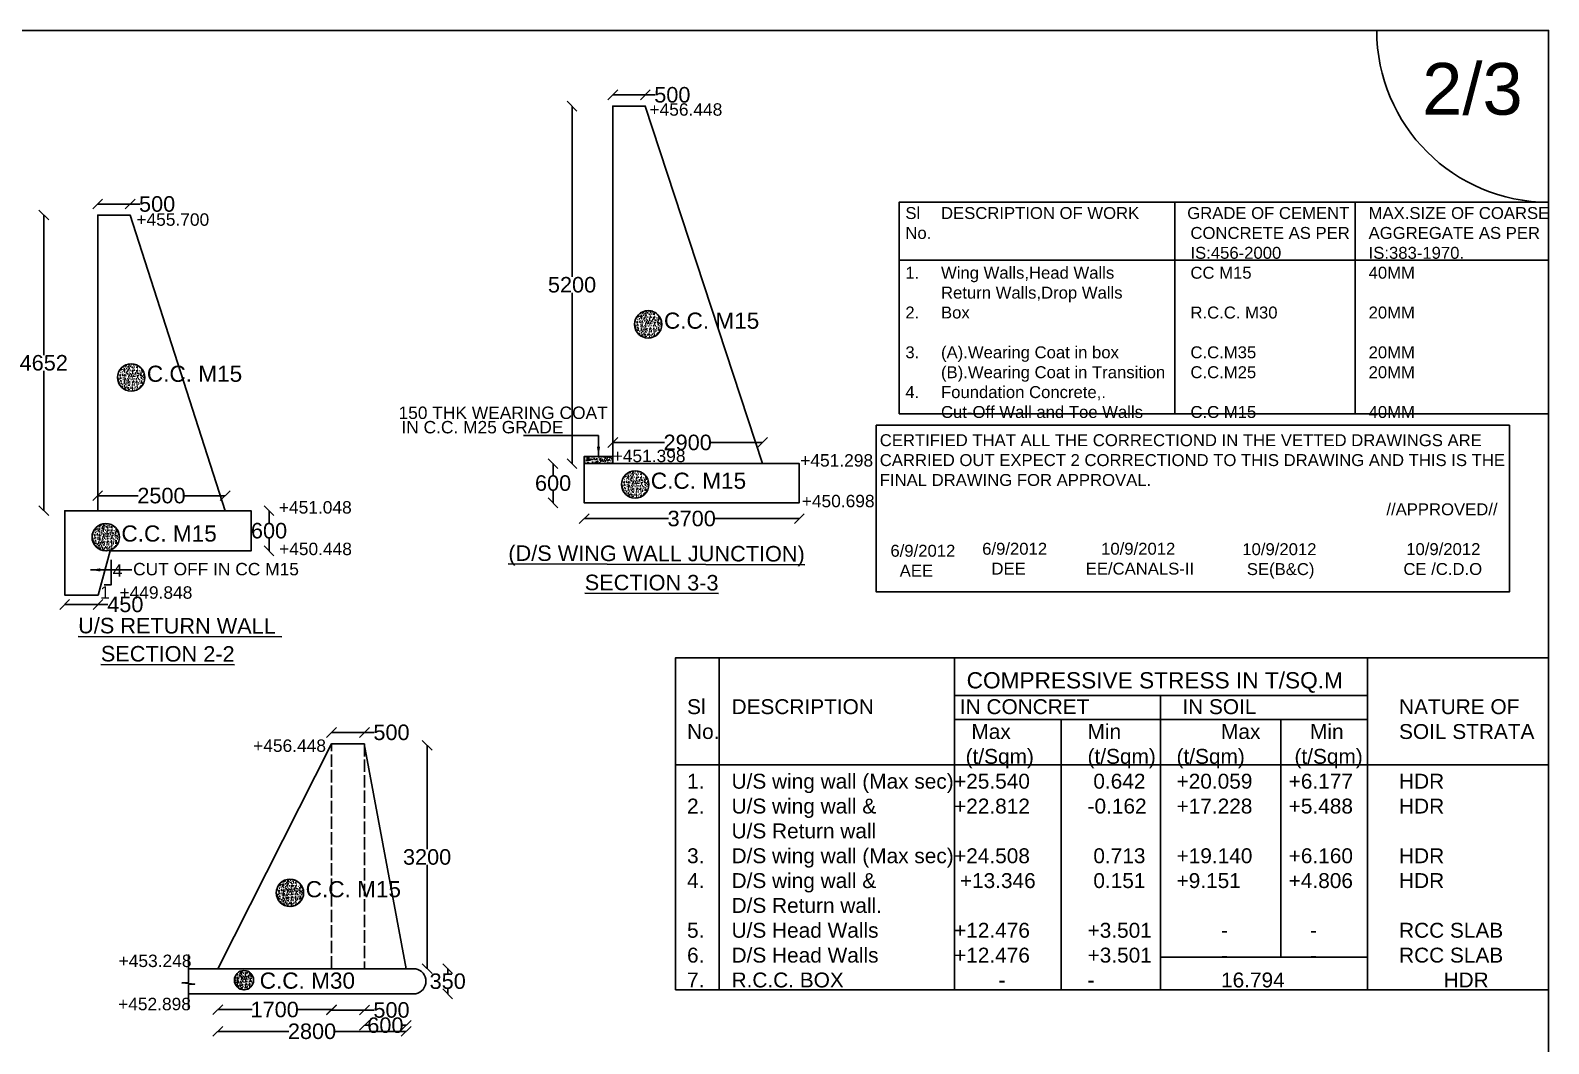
# Model space of a CAD drawing. Header units: millimetres. Extents: x 5124 to 6568637, y 2311 to 91879094.
# Drawn here: x 3767390 to 3782056, y 45948571 to 45958360 of the extents above; entities that cross this region are included whole.
import ezdxf

# ---------------------------------------------------------------- set-up
doc = ezdxf.new("R2010")
doc.units = ezdxf.units.MM
doc.header["$MEASUREMENT"] = 0
doc.linetypes.add('ACAD_ISO02W100', pattern=[15, 12, -3])
for name, color, linetype in [('DIMENSION', 7, 'Continuous'), ('DRAWING', 7, 'Continuous'), ('TEXT', 7, 'Continuous')]:
    doc.layers.add(name, color=color, linetype=linetype)
doc.styles.get("Standard").update_dxf_attribs({"font": 'arial.ttf', "height": 150})
doc.dimstyles.get("Standard").update_dxf_attribs({"dimtxt": 200, "dimasz": 110, "dimexe": 0.18, "dimexo": 0.0625, "dimgap": 0.09, "dimtad": 0, "dimtih": 1, "dimtoh": 1, "dimdec": 0, "dimzin": 0, "dimdsep": 46, "dimtxsty": 'Standard', "dimblk": 'OBLIQUE', "dimcen": 0.09, "dimse1": 1, "dimse2": 1, "dimadec": 0, "dimazin": 0, "dimtfac": 1, "dimtdec": 0, "dimtofl": 0, "dimtmove": 0, "dimatfit": 3, "dimfxl": 1, "dimtolj": 1, "dimtzin": 0, "dimarcsym": 0})

# ---------------------------------------------------------------- blocks, each defined once
blk = doc.blocks.new('_Oblique')
at = {"color": 0, "linetype": 'ByBlock', "lineweight": -2}
blk.add_line((-0.5, -0.5), (0.5, 0.5), dxfattribs=at)
blk = doc.blocks.new('*D84')
at = {"layer": 'Defpoints', "color": 0, "transparency": 16777216}
for p in [(3769271.5, 45953865), (3768040, 45953719.5), (3769271.5, 45953719.5)]:
    blk.add_point(p, dxfattribs=at)
at = {"layer": 'DIMENSION', "color": 0, "lineweight": -2, "transparency": 16777216}
for p, q in [((3768040, 45953865), (3768430.66, 45953865)), ((3769271.5, 45953865), (3768880.84, 45953865))]:
    blk.add_line(p, q, dxfattribs=at)
at = {"layer": 'DIMENSION', "color": 0, "lineweight": -2, "transparency": 16777216, "xscale": 95, "yscale": 95, "zscale": 95, "rotation": 180}
blk.add_blockref('_Oblique', (3768040, 45953865), dxfattribs=at)
at = {"layer": 'DIMENSION', "color": 0, "lineweight": -2, "transparency": 16777216, "xscale": 95, "yscale": 95, "zscale": 95}
blk.add_blockref('_Oblique', (3769271.5, 45953865), dxfattribs=at)
at = {"layer": 'DIMENSION', "color": 0, "transparency": 16777216, "insert": (3768655.75, 45953865), "char_height": 150, "attachment_point": 5}
blk.add_mtext('\\A1;2500', dxfattribs=at)
blk = doc.blocks.new('*D85')
at = {"layer": 'Defpoints', "color": 0, "transparency": 16777216}
for p in [(3767721, 45952904), (3768043, 45952904), (3768043, 45952814)]:
    blk.add_point(p, dxfattribs=at)
at = {"layer": 'DIMENSION', "color": 0, "lineweight": -2, "transparency": 16777216}
for p, q in [((3767721, 45952814), (3768043, 45952814)), ((3768043, 45952814), (3768138, 45952814))]:
    blk.add_line(p, q, dxfattribs=at)
at = {"layer": 'DIMENSION', "color": 0, "lineweight": -2, "transparency": 16777216, "xscale": 95, "yscale": 95, "zscale": 95, "rotation": 180}
blk.add_blockref('_Oblique', (3767721, 45952814), dxfattribs=at)
at = {"layer": 'DIMENSION', "color": 0, "lineweight": -2, "transparency": 16777216, "xscale": 95, "yscale": 95, "zscale": 95}
blk.add_blockref('_Oblique', (3768043, 45952814), dxfattribs=at)
at = {"layer": 'DIMENSION', "color": 0, "transparency": 16777216, "insert": (3768307, 45952814), "char_height": 150, "attachment_point": 5}
blk.add_mtext('\\A1;450', dxfattribs=at)
blk = doc.blocks.new('*D86')
at = {"layer": 'Defpoints', "color": 0, "transparency": 16777216}
for p in [(3769522, 45953720), (3769522, 45953332), (3769695, 45953332)]:
    blk.add_point(p, dxfattribs=at)
at = {"layer": 'DIMENSION', "color": 0, "lineweight": -2, "transparency": 16777216}
for p, q in [((3769695, 45953720), (3769695, 45953602)), ((3769695, 45953332), (3769695, 45953449))]:
    blk.add_line(p, q, dxfattribs=at)
at = {"layer": 'DIMENSION', "color": 0, "lineweight": -2, "transparency": 16777216, "xscale": 95, "yscale": 95, "zscale": 95}
for p, rotation in [((3769695, 45953720), 90), ((3769695, 45953332), 270)]:
    blk.add_blockref('_Oblique', p, dxfattribs=dict(at, rotation=rotation))
at = {"layer": 'DIMENSION', "color": 0, "transparency": 16777216, "insert": (3769695, 45953526), "char_height": 150, "attachment_point": 5}
blk.add_mtext('\\A1;600', dxfattribs=at)
blk = doc.blocks.new('*D87')
at = {"layer": 'Defpoints', "color": 0, "transparency": 16777216}
for p in [(3767519, 45956576), (3768040, 45956576), (3767721, 45953720)]:
    blk.add_point(p, dxfattribs=at)
at = {"layer": 'DIMENSION', "color": 0, "lineweight": -2, "transparency": 16777216}
for p, q in [((3767519, 45956576), (3767519, 45955224)), ((3767519, 45953720), (3767519, 45955071))]:
    blk.add_line(p, q, dxfattribs=at)
at = {"layer": 'DIMENSION', "color": 0, "lineweight": -2, "transparency": 16777216, "xscale": 95, "yscale": 95, "zscale": 95}
for p, rotation in [((3767519, 45956576), 90), ((3767519, 45953720), 270)]:
    blk.add_blockref('_Oblique', p, dxfattribs=dict(at, rotation=rotation))
at = {"layer": 'DIMENSION', "color": 0, "transparency": 16777216, "insert": (3767519, 45955148), "char_height": 150, "attachment_point": 5}
blk.add_mtext('\\A1;4652', dxfattribs=at)
blk = doc.blocks.new('*D88')
at = {"layer": 'Defpoints', "color": 0, "transparency": 16777216}
for p in [(3768353, 45956682), (3768040, 45956576), (3768353, 45956576)]:
    blk.add_point(p, dxfattribs=at)
at = {"layer": 'DIMENSION', "color": 0, "lineweight": -2, "transparency": 16777216}
for p, q in [((3768040, 45956682), (3768353, 45956682)), ((3768353, 45956682), (3768448, 45956682))]:
    blk.add_line(p, q, dxfattribs=at)
at = {"layer": 'DIMENSION', "color": 0, "lineweight": -2, "transparency": 16777216, "xscale": 95, "yscale": 95, "zscale": 95, "rotation": 180}
blk.add_blockref('_Oblique', (3768040, 45956682), dxfattribs=at)
at = {"layer": 'DIMENSION', "color": 0, "lineweight": -2, "transparency": 16777216, "xscale": 95, "yscale": 95, "zscale": 95}
blk.add_blockref('_Oblique', (3768353, 45956682), dxfattribs=at)
at = {"layer": 'DIMENSION', "color": 0, "transparency": 16777216, "insert": (3768614, 45956682), "char_height": 150, "attachment_point": 5}
blk.add_mtext('\\A1;500', dxfattribs=at)
blk = doc.blocks.new('*D89')
at = {"layer": 'Defpoints', "color": 0, "transparency": 16777216}
for p in [(3773016, 45957628), (3773330, 45957737), (3773330, 45957628)]:
    blk.add_point(p, dxfattribs=at)
at = {"layer": 'DIMENSION', "color": 0, "lineweight": -2, "transparency": 16777216}
for p, q in [((3773016, 45957737), (3773330, 45957737)), ((3773330, 45957737), (3773425, 45957737))]:
    blk.add_line(p, q, dxfattribs=at)
at = {"layer": 'DIMENSION', "color": 0, "lineweight": -2, "transparency": 16777216, "xscale": 95, "yscale": 95, "zscale": 95, "rotation": 180}
blk.add_blockref('_Oblique', (3773016, 45957737), dxfattribs=at)
at = {"layer": 'DIMENSION', "color": 0, "lineweight": -2, "transparency": 16777216, "xscale": 95, "yscale": 95, "zscale": 95}
blk.add_blockref('_Oblique', (3773330, 45957737), dxfattribs=at)
at = {"layer": 'DIMENSION', "color": 0, "transparency": 16777216, "insert": (3773591, 45957737), "char_height": 150, "attachment_point": 5}
blk.add_mtext('\\A1;500', dxfattribs=at)
blk = doc.blocks.new('*D90')
at = {"layer": 'Defpoints', "color": 0, "transparency": 16777216}
for p in [(3773016, 45957628), (3772622, 45954175), (3773016, 45954175)]:
    blk.add_point(p, dxfattribs=at)
at = {"layer": 'DIMENSION', "color": 0, "lineweight": -2, "transparency": 16777216}
for p, q in [((3772622, 45957628), (3772622, 45955978)), ((3772622, 45954175), (3772622, 45955825))]:
    blk.add_line(p, q, dxfattribs=at)
at = {"layer": 'DIMENSION', "color": 0, "lineweight": -2, "transparency": 16777216, "xscale": 95, "yscale": 95, "zscale": 95}
for p, rotation in [((3772622, 45957628), 90), ((3772622, 45954175), 270)]:
    blk.add_blockref('_Oblique', p, dxfattribs=dict(at, rotation=rotation))
at = {"layer": 'DIMENSION', "color": 0, "transparency": 16777216, "insert": (3772622, 45955902), "char_height": 150, "attachment_point": 5}
blk.add_mtext('\\A1;5200', dxfattribs=at)
blk = doc.blocks.new('*D91')
at = {"layer": 'Defpoints', "color": 0, "transparency": 16777216}
for p in [(3772740, 45954175), (3772439, 45953796), (3772740, 45953796)]:
    blk.add_point(p, dxfattribs=at)
at = {"layer": 'DIMENSION', "color": 0, "lineweight": -2, "transparency": 16777216}
for p, q in [((3772439, 45954175), (3772439, 45954062)), ((3772439, 45953796), (3772439, 45953909))]:
    blk.add_line(p, q, dxfattribs=at)
at = {"layer": 'DIMENSION', "color": 0, "lineweight": -2, "transparency": 16777216, "xscale": 95, "yscale": 95, "zscale": 95}
for p, rotation in [((3772439, 45954175), 90), ((3772439, 45953796), 270)]:
    blk.add_blockref('_Oblique', p, dxfattribs=dict(at, rotation=rotation))
at = {"layer": 'DIMENSION', "color": 0, "transparency": 16777216, "insert": (3772439, 45953986), "char_height": 150, "attachment_point": 5}
blk.add_mtext('\\A1;600', dxfattribs=at)
blk = doc.blocks.new('*D92')
at = {"layer": 'Defpoints', "color": 0, "transparency": 16777216}
for p in [(3772738.5, 45953796), (3774817, 45953796), (3774817, 45953643.5)]:
    blk.add_point(p, dxfattribs=at)
at = {"layer": 'DIMENSION', "color": 0, "lineweight": -2, "transparency": 16777216}
for p, q in [((3772738.5, 45953643.5), (3773553.99015, 45953643.5)), ((3774817, 45953643.5), (3774001.50985, 45953643.5))]:
    blk.add_line(p, q, dxfattribs=at)
at = {"layer": 'DIMENSION', "color": 0, "lineweight": -2, "transparency": 16777216, "xscale": 95, "yscale": 95, "zscale": 95, "rotation": 180}
blk.add_blockref('_Oblique', (3772738.5, 45953643.5), dxfattribs=at)
at = {"layer": 'DIMENSION', "color": 0, "lineweight": -2, "transparency": 16777216, "xscale": 95, "yscale": 95, "zscale": 95}
blk.add_blockref('_Oblique', (3774817, 45953643.5), dxfattribs=at)
at = {"layer": 'DIMENSION', "color": 0, "transparency": 16777216, "insert": (3773777.75, 45953643.5), "char_height": 150, "attachment_point": 5}
blk.add_mtext('\\A1;3700', dxfattribs=at)
blk = doc.blocks.new('*D93')
at = {"layer": 'Defpoints', "color": 0, "transparency": 16777216}
for p in [(3774462, 45954378.5), (3773016, 45954175), (3774462, 45954175)]:
    blk.add_point(p, dxfattribs=at)
at = {"layer": 'DIMENSION', "color": 0, "lineweight": -2, "transparency": 16777216}
for p, q in [((3773016, 45954378.5), (3773513.91, 45954378.5)), ((3774462, 45954378.5), (3773964.09, 45954378.5))]:
    blk.add_line(p, q, dxfattribs=at)
at = {"layer": 'DIMENSION', "color": 0, "lineweight": -2, "transparency": 16777216, "xscale": 95, "yscale": 95, "zscale": 95, "rotation": 180}
blk.add_blockref('_Oblique', (3773016, 45954378.5), dxfattribs=at)
at = {"layer": 'DIMENSION', "color": 0, "lineweight": -2, "transparency": 16777216, "xscale": 95, "yscale": 95, "zscale": 95}
blk.add_blockref('_Oblique', (3774462, 45954378.5), dxfattribs=at)
at = {"layer": 'DIMENSION', "color": 0, "transparency": 16777216, "insert": (3773739, 45954378.5), "char_height": 150, "attachment_point": 5}
blk.add_mtext('\\A1;2900', dxfattribs=at)
blk = doc.blocks.new('*D104')
at = {"layer": 'Defpoints', "color": 0, "transparency": 16777216}
for p in [(3769200, 45949295.5), (3770298.5, 45949295.5), (3770298.5, 45948900)]:
    blk.add_point(p, dxfattribs=at)
at = {"layer": 'DIMENSION', "color": 0, "lineweight": -2, "transparency": 16777216}
for p, q in [((3769200, 45948900), (3769532.499, 45948900)), ((3770298.5, 45948900), (3769966.001, 45948900))]:
    blk.add_line(p, q, dxfattribs=at)
at = {"layer": 'DIMENSION', "color": 0, "lineweight": -2, "transparency": 16777216, "xscale": 95, "yscale": 95, "zscale": 95, "rotation": 180}
blk.add_blockref('_Oblique', (3769200, 45948900), dxfattribs=at)
at = {"layer": 'DIMENSION', "color": 0, "lineweight": -2, "transparency": 16777216, "xscale": 95, "yscale": 95, "zscale": 95}
blk.add_blockref('_Oblique', (3770298.5, 45948900), dxfattribs=at)
at = {"layer": 'DIMENSION', "color": 0, "transparency": 16777216, "insert": (3769749.25, 45948900), "char_height": 150, "attachment_point": 5}
blk.add_mtext('\\A1;1700', dxfattribs=at)
blk = doc.blocks.new('*D105')
at = {"layer": 'Defpoints', "color": 0, "transparency": 16777216}
for p in [(3770298, 45949296), (3770617, 45949296), (3770617, 45948896)]:
    blk.add_point(p, dxfattribs=at)
at = {"layer": 'DIMENSION', "color": 0, "lineweight": -2, "transparency": 16777216}
for p, q in [((3770298, 45948896), (3770617, 45948896)), ((3770617, 45948896), (3770712, 45948896))]:
    blk.add_line(p, q, dxfattribs=at)
at = {"layer": 'DIMENSION', "color": 0, "lineweight": -2, "transparency": 16777216, "xscale": 95, "yscale": 95, "zscale": 95, "rotation": 180}
blk.add_blockref('_Oblique', (3770298, 45948896), dxfattribs=at)
at = {"layer": 'DIMENSION', "color": 0, "lineweight": -2, "transparency": 16777216, "xscale": 95, "yscale": 95, "zscale": 95}
blk.add_blockref('_Oblique', (3770617, 45948896), dxfattribs=at)
at = {"layer": 'DIMENSION', "color": 0, "transparency": 16777216, "insert": (3770878, 45948896), "char_height": 150, "attachment_point": 5}
blk.add_mtext('\\A1;500', dxfattribs=at)
blk = doc.blocks.new('*D106')
at = {"layer": 'Defpoints', "color": 0, "transparency": 16777216}
for p in [(3770617, 45949296), (3771020, 45949296), (3771020, 45948749)]:
    blk.add_point(p, dxfattribs=at)
at = {"layer": 'DIMENSION', "color": 0, "lineweight": -2, "transparency": 16777216}
for p, q in [((3770617, 45948749), (3770653, 45948749)), ((3771020, 45948749), (3770985, 45948749))]:
    blk.add_line(p, q, dxfattribs=at)
at = {"layer": 'DIMENSION', "color": 0, "lineweight": -2, "transparency": 16777216, "xscale": 95, "yscale": 95, "zscale": 95, "rotation": 180}
blk.add_blockref('_Oblique', (3770617, 45948749), dxfattribs=at)
at = {"layer": 'DIMENSION', "color": 0, "lineweight": -2, "transparency": 16777216, "xscale": 95, "yscale": 95, "zscale": 95}
blk.add_blockref('_Oblique', (3771020, 45948749), dxfattribs=at)
at = {"layer": 'DIMENSION', "color": 0, "transparency": 16777216, "insert": (3770819, 45948749), "char_height": 150, "attachment_point": 5}
blk.add_mtext('\\A1;600', dxfattribs=at)
blk = doc.blocks.new('*D107')
at = {"layer": 'Defpoints', "color": 0, "transparency": 16777216}
for p in [(3771112, 45949296), (3771112, 45949052), (3771421, 45949052)]:
    blk.add_point(p, dxfattribs=at)
at = {"layer": 'DIMENSION', "color": 0, "lineweight": -2, "transparency": 16777216}
for p, q in [((3771421, 45949296), (3771421, 45949251)), ((3771421, 45949052), (3771421, 45949097))]:
    blk.add_line(p, q, dxfattribs=at)
at = {"layer": 'DIMENSION', "color": 0, "lineweight": -2, "transparency": 16777216, "xscale": 95, "yscale": 95, "zscale": 95}
for p, rotation in [((3771421, 45949296), 90), ((3771421, 45949052), 270)]:
    blk.add_blockref('_Oblique', p, dxfattribs=dict(at, rotation=rotation))
at = {"layer": 'DIMENSION', "color": 0, "transparency": 16777216, "insert": (3771421, 45949174), "char_height": 150, "attachment_point": 5}
blk.add_mtext('\\A1;350', dxfattribs=at)
blk = doc.blocks.new('*D108')
at = {"layer": 'Defpoints', "color": 0, "transparency": 16777216}
for p in [(3771020.5, 45949295.5), (3769200, 45948900), (3771020.5, 45948690)]:
    blk.add_point(p, dxfattribs=at)
at = {"layer": 'DIMENSION', "color": 0, "lineweight": -2, "transparency": 16777216}
for p, q in [((3769200, 45948690), (3769885.16, 45948690)), ((3771020.5, 45948690), (3770335.34, 45948690))]:
    blk.add_line(p, q, dxfattribs=at)
at = {"layer": 'DIMENSION', "color": 0, "lineweight": -2, "transparency": 16777216, "xscale": 95, "yscale": 95, "zscale": 95, "rotation": 180}
blk.add_blockref('_Oblique', (3769200, 45948690), dxfattribs=at)
at = {"layer": 'DIMENSION', "color": 0, "lineweight": -2, "transparency": 16777216, "xscale": 95, "yscale": 95, "zscale": 95}
blk.add_blockref('_Oblique', (3771020.5, 45948690), dxfattribs=at)
at = {"layer": 'DIMENSION', "color": 0, "transparency": 16777216, "insert": (3770110.25, 45948690), "char_height": 150, "attachment_point": 5}
blk.add_mtext('\\A1;2800', dxfattribs=at)
blk = doc.blocks.new('*D109')
at = {"layer": 'Defpoints', "color": 0, "transparency": 16777216}
for p in [(3770617, 45951578), (3770298, 45951466), (3770617, 45951453)]:
    blk.add_point(p, dxfattribs=at)
at = {"layer": 'DIMENSION', "color": 0, "lineweight": -2, "transparency": 16777216}
for p, q in [((3770298, 45951578), (3770617, 45951578)), ((3770617, 45951578), (3770712, 45951578))]:
    blk.add_line(p, q, dxfattribs=at)
at = {"layer": 'DIMENSION', "color": 0, "lineweight": -2, "transparency": 16777216, "xscale": 95, "yscale": 95, "zscale": 95, "rotation": 180}
blk.add_blockref('_Oblique', (3770298, 45951578), dxfattribs=at)
at = {"layer": 'DIMENSION', "color": 0, "lineweight": -2, "transparency": 16777216, "xscale": 95, "yscale": 95, "zscale": 95}
blk.add_blockref('_Oblique', (3770617, 45951578), dxfattribs=at)
at = {"layer": 'DIMENSION', "color": 0, "transparency": 16777216, "insert": (3770878, 45951578), "char_height": 150, "attachment_point": 5}
blk.add_mtext('\\A1;500', dxfattribs=at)
blk = doc.blocks.new('*D110')
at = {"layer": 'Defpoints', "color": 0, "transparency": 16777216}
for p in [(3770617, 45951453), (3770658, 45949296), (3771222, 45949296)]:
    blk.add_point(p, dxfattribs=at)
at = {"layer": 'DIMENSION', "color": 0, "lineweight": -2, "transparency": 16777216}
for p, q in [((3771222, 45951453), (3771222, 45950451)), ((3771222, 45949296), (3771222, 45950298))]:
    blk.add_line(p, q, dxfattribs=at)
at = {"layer": 'DIMENSION', "color": 0, "lineweight": -2, "transparency": 16777216, "xscale": 95, "yscale": 95, "zscale": 95}
for p, rotation in [((3771222, 45951453), 90), ((3771222, 45949296), 270)]:
    blk.add_blockref('_Oblique', p, dxfattribs=dict(at, rotation=rotation))
at = {"layer": 'DIMENSION', "color": 0, "transparency": 16777216, "insert": (3771222, 45950374), "char_height": 150, "attachment_point": 5}
blk.add_mtext('\\A1;3200', dxfattribs=at)

msp = doc.modelspace()

# ---------------------------------------------------------------- hatches: boundary and pattern name
at = {"layer": 'DRAWING'}
h = msp.add_hatch(dxfattribs=at)
h.set_pattern_fill('AR-CONC,_O', color=256, scale=7.806132)
h.set_pattern_definition([(50, (1092135.756, 10077983.32), (55.99027325, -4.898514193), [5.85459865, -64.40058511]), (355, (1092135.756, 10077983.32), (-10.8311116, 58.7171073), [4.68367892, -51.520468085]), (100.4514, (1092140.42, 10077982.913), (45.15920324, 53.81855746), [4.97564307, -54.73207546]), (46.1842, (1092135.756, 10077998.934), (83.31023998, -12.92063196), [8.78189797, -96.60087766]), (96.6356, (1092142.7, 10077997.86), (72.96100014, 76.04092224), [7.46346484, -82.09810008]), (351.1842, (1092135.76, 10077998.93), (72.96094078, 76.04097923), [7.02551838, -77.28070213]), (21, (1092143.56, 10077995.03), (46.59534959, -31.42896016), [5.85459865, -64.40058511]), (326, (1092143.56, 10077995.03), (18.99351484, 56.60616629), [4.68367892, -51.520468085]), (71.4514, (1092147.445, 10077992.41), (65.588883515, 25.17715479), [4.97564307, -54.73207546]), (37.5, (1092135.756, 10077983.322), (0.9492143, 25.986132079), [0, -50.895977563, 0, -52.301081238, 0, -51.715621373]), (7.5, (1092135.756, 10077983.322), (20.535554103, 30.788296991), [0, -29.819422437, 0, -49.725057833, 0, -19.710482108]), (327.5, (1092118.348, 10077983.322), (41.670881494, -1.760662954), [0, -19.51532882, 0, -60.88782592, 0, -80.793461315]), (317.5, (1092110.542, 10077983.32), (45.524279432, 7.814326587), [0, -25.369927466, 0, -40.435761315, 0, -57.37506673])])
h.paths.add_polyline_path([(3773226, 45955520.2, 1), (3773490.3, 45955520.2, 1)])
h = msp.add_hatch(dxfattribs=at)
h.set_pattern_fill('AR-CONC,_O', color=256, scale=7.806132)
h.set_pattern_definition([(50, (1087140.723, 10077470.31), (55.99027325, -4.898514193), [5.85459865, -64.40058511]), (355, (1087140.72, 10077470.31), (-10.8311116, 58.7171073), [4.68367892, -51.520468085]), (100.4514, (1087145.39, 10077469.903), (45.15920324, 53.81855746), [4.97564307, -54.73207546]), (46.1842, (1087140.72, 10077485.924), (83.31023998, -12.92063196), [8.78189797, -96.60087766]), (96.6356, (1087147.665, 10077484.85), (72.96100014, 76.04092224), [7.46346484, -82.09810008]), (351.1842, (1087140.72, 10077485.92), (72.96094078, 76.04097923), [7.02551838, -77.28070213]), (21, (1087148.53, 10077482.02), (46.59534959, -31.42896016), [5.85459865, -64.40058511]), (326, (1087148.53, 10077482.02), (18.99351484, 56.60616629), [4.68367892, -51.520468085]), (71.4514, (1087152.41, 10077479.4), (65.588883515, 25.17715479), [4.97564307, -54.73207546]), (37.5, (1087140.723, 10077470.311), (0.9492143, 25.986132079), [0, -50.895977563, 0, -52.301081238, 0, -51.715621373]), (7.5, (1087140.723, 10077470.311), (20.535554103, 30.788296991), [0, -29.819422437, 0, -49.725057833, 0, -19.710482108]), (327.5, (1087123.315, 10077470.311), (41.670881494, -1.760662954), [0, -19.51532882, 0, -60.88782592, 0, -80.793461315]), (317.5, (1087115.51, 10077470.31), (45.524279432, 7.814326587), [0, -25.369927466, 0, -40.435761315, 0, -57.37506673])])
h.paths.add_polyline_path([(3768231, 45955007.2, 1), (3768495.3, 45955007.2, 1)])
h = msp.add_hatch(dxfattribs=at)
h.set_pattern_fill('AR-CONC,_O', color=256, scale=7.806132)
h.set_pattern_definition([(50, (0, 0), (55.99027325, -4.898514193), [5.854598646, -64.400585106]), (355, (0, 0), (-10.8311116, 58.7171073), [4.68367892, -51.520468085]), (100.4514, (4.666, -0.41), (45.15920324, 53.81855746), [4.97564307, -54.73207546]), (46.1842, (0, 15.61), (83.31023998, -12.92063196), [8.78189797, -96.60087766]), (96.6356, (6.94, 14.536), (72.96100014, 76.04092224), [7.46346484, -82.09810008]), (351.1842, (0, 15.61), (72.96094078, 76.04097923), [7.02551838, -77.28070213]), (21, (7.806, 11.71), (46.59534959, -31.42896016), [5.854598646, -64.400585106]), (326, (7.806, 11.71), (18.99351484, 56.60616629), [4.68367892, -51.520468085]), (71.4514, (11.69, 9.09), (65.588883515, 25.17715479), [4.97564307, -54.73207546]), (37.5, (0, 0), (0.9492143, 25.986132079), [0, -50.895977563, 0, -52.301081238, 0, -51.715621373]), (7.5, (0, 0), (20.535554103, 30.788296991), [0, -29.819422437, 0, -49.725057833, 0, -19.710482108]), (327.5, (-17.408, 0), (41.670881494, -1.760662954), [0, -19.51532882, 0, -60.887825918, 0, -80.793461315]), (317.5, (-25.214, 0), (45.524279432, 7.814326587), [0, -25.369927466, 0, -40.435761315, 0, -57.37506673])])
h.paths.add_polyline_path([(3773016, 45954245), (3772739.5, 45954245), (3772739.5, 45954175), (3773016, 45954175)])
h = msp.add_hatch(dxfattribs=at)
h.set_pattern_fill('AR-CONC,_O', color=256, scale=7.806132)
h.set_pattern_definition([(50, (1092008.756, 10076436.82), (55.99027325, -4.898514193), [5.85459865, -64.40058511]), (355, (1092008.756, 10076436.82), (-10.8311116, 58.7171073), [4.68367892, -51.520468085]), (100.4514, (1092013.42, 10076436.413), (45.15920324, 53.81855746), [4.97564307, -54.73207546]), (46.1842, (1092008.756, 10076452.434), (83.31023998, -12.92063196), [8.78189797, -96.60087766]), (96.6356, (1092015.7, 10076451.36), (72.96100014, 76.04092224), [7.46346484, -82.09810008]), (351.1842, (1092008.76, 10076452.43), (72.96094078, 76.04097923), [7.02551838, -77.28070213]), (21, (1092016.56, 10076448.53), (46.59534959, -31.42896016), [5.85459865, -64.40058511]), (326, (1092016.56, 10076448.53), (18.99351484, 56.60616629), [4.68367892, -51.520468085]), (71.4514, (1092020.445, 10076445.91), (65.588883515, 25.17715479), [4.97564307, -54.73207546]), (37.5, (1092008.756, 10076436.822), (0.9492143, 25.986132079), [0, -50.895977563, 0, -52.301081238, 0, -51.715621373]), (7.5, (1092008.756, 10076436.822), (20.535554103, 30.788296991), [0, -29.819422437, 0, -49.725057833, 0, -19.710482108]), (327.5, (1091991.348, 10076436.822), (41.670881494, -1.760662954), [0, -19.51532882, 0, -60.88782592, 0, -80.793461315]), (317.5, (1091983.542, 10076436.82), (45.524279432, 7.814326587), [0, -25.369927466, 0, -40.435761315, 0, -57.37506673])])
h.paths.add_polyline_path([(3773099, 45953973.7, 1), (3773363.3, 45953973.7, 1)])
h = msp.add_hatch(dxfattribs=at)
h.set_pattern_fill('AR-CONC,_O', color=256, scale=7.806132)
h.set_pattern_definition([(50, (1086895.223, 10075926.81), (55.99027325, -4.898514193), [5.85459865, -64.40058511]), (355, (1086895.22, 10075926.81), (-10.8311116, 58.7171073), [4.68367892, -51.520468085]), (100.4514, (1086899.89, 10075926.403), (45.15920324, 53.81855746), [4.97564307, -54.73207546]), (46.1842, (1086895.22, 10075942.424), (83.31023998, -12.92063196), [8.78189797, -96.60087766]), (96.6356, (1086902.165, 10075941.35), (72.96100014, 76.04092224), [7.46346484, -82.09810008]), (351.1842, (1086895.22, 10075942.42), (72.96094078, 76.04097923), [7.02551838, -77.28070213]), (21, (1086903.03, 10075938.52), (46.59534959, -31.42896016), [5.85459865, -64.40058511]), (326, (1086903.03, 10075938.52), (18.99351484, 56.60616629), [4.68367892, -51.520468085]), (71.4514, (1086906.91, 10075935.9), (65.588883515, 25.17715479), [4.97564307, -54.73207546]), (37.5, (1086895.223, 10075926.811), (0.9492143, 25.986132079), [0, -50.895977563, 0, -52.301081238, 0, -51.715621373]), (7.5, (1086895.223, 10075926.811), (20.535554103, 30.788296991), [0, -29.819422437, 0, -49.725057833, 0, -19.710482108]), (327.5, (1086877.815, 10075926.811), (41.670881494, -1.760662954), [0, -19.51532882, 0, -60.88782592, 0, -80.793461315]), (317.5, (1086870.01, 10075926.81), (45.524279432, 7.814326587), [0, -25.369927466, 0, -40.435761315, 0, -57.37506673])])
h.paths.add_polyline_path([(3767985.5, 45953463.7, 1), (3768249.8, 45953463.7, 1)])
h = msp.add_hatch(dxfattribs=at)
h.set_pattern_fill('AR-CONC,_O', color=256, scale=7.806132)
h.set_pattern_definition([(50, (1088674.74, 10072490.817), (55.99027325, -4.898514193), [5.85459865, -64.40058511]), (355, (1088674.74, 10072490.817), (-10.8311116, 58.7171073), [4.68367892, -51.520468085]), (100.4514, (1088679.404, 10072490.41), (45.15920324, 53.81855746), [4.97564307, -54.73207546]), (46.1842, (1088674.74, 10072506.43), (83.31023998, -12.92063196), [8.78189797, -96.60087766]), (96.6356, (1088681.68, 10072505.35), (72.96100014, 76.04092224), [7.46346484, -82.09810008]), (351.1842, (1088674.74, 10072506.43), (72.96094078, 76.04097923), [7.02551838, -77.28070213]), (21, (1088682.544, 10072502.526), (46.59534959, -31.42896016), [5.85459865, -64.40058511]), (326, (1088682.544, 10072502.526), (18.99351484, 56.60616629), [4.68367892, -51.520468085]), (71.4514, (1088686.427, 10072499.907), (65.588883515, 25.17715479), [4.97564307, -54.73207546]), (37.5, (1088674.738, 10072490.817), (0.9492143, 25.986132079), [0, -50.895977563, 0, -52.301081238, 0, -51.715621373]), (7.5, (1088674.738, 10072490.817), (20.535554103, 30.788296991), [0, -29.819422437, 0, -49.725057833, 0, -19.710482108]), (327.5, (1088657.33, 10072490.817), (41.670881494, -1.760662954), [0, -19.51532882, 0, -60.88782592, 0, -80.793461315]), (317.5, (1088649.524, 10072490.817), (45.524279432, 7.814326587), [0, -25.369927466, 0, -40.435761315, 0, -57.37506673])])
h.paths.add_polyline_path([(3769765, 45950027.7, 1), (3770029.3, 45950027.7, 1)])
h = msp.add_hatch(dxfattribs=at)
h.set_pattern_fill('AR-CONC,_O', color=256, scale=7.806132)
h.set_pattern_definition([(50, (1088230.74, 10071647.817), (55.99027325, -4.898514193), [5.85459865, -64.40058511]), (355, (1088230.74, 10071647.817), (-10.8311116, 58.7171073), [4.68367892, -51.520468085]), (100.4514, (1088235.404, 10071647.41), (45.15920324, 53.81855746), [4.97564307, -54.73207546]), (46.1842, (1088230.74, 10071663.43), (83.31023998, -12.92063196), [8.78189797, -96.60087766]), (96.6356, (1088237.68, 10071662.35), (72.96100014, 76.04092224), [7.46346484, -82.09810008]), (351.1842, (1088230.74, 10071663.43), (72.96094078, 76.04097923), [7.02551838, -77.28070213]), (21, (1088238.544, 10071659.526), (46.59534959, -31.42896016), [5.85459865, -64.40058511]), (326, (1088238.544, 10071659.526), (18.99351484, 56.60616629), [4.68367892, -51.520468085]), (71.4514, (1088242.427, 10071656.907), (65.588883515, 25.17715479), [4.97564307, -54.73207546]), (37.5, (1088230.738, 10071647.817), (0.9492143, 25.986132079), [0, -50.895977563, 0, -52.301081238, 0, -51.715621373]), (7.5, (1088230.738, 10071647.817), (20.535554103, 30.788296991), [0, -29.819422437, 0, -49.725057833, 0, -19.710482108]), (327.5, (1088213.33, 10071647.817), (41.670881494, -1.760662954), [0, -19.51532882, 0, -60.88782592, 0, -80.793461315]), (317.5, (1088205.524, 10071647.817), (45.524279432, 7.814326587), [0, -25.369927466, 0, -40.435761315, 0, -57.37506673])])
h.paths.add_polyline_path([(3769546, 45949184.7, 1), (3769360.3, 45949184.7, 1)])

# ---------------------------------------------------------------- linework, layer by layer
at = {"layer": 'DIMENSION'}
msp.add_line((3780306.2, 45952299.8), (3780306.2, 45949092.2), dxfattribs=at)
for points in [[(3782055.9, 45956138.9), (3775781.8, 45956138.9), (3775781.8, 45956699.7), (3782055.9, 45956699.7)], [(3768169, 45953246), (3768169, 45953003.5), (3768103, 45953003.5)], [(3774044.6, 45952299.8), (3774044.6, 45949092.2)], [(3776315.9, 45952299.8), (3776315.9, 45949092.2)], [(3776315.9, 45951934.3), (3780306.2, 45951934.3), (3780306.2, 45951703.6), (3776315.9, 45951703.6)], [(3778306.3, 45951934.3), (3778306.3, 45949092.2)], [(3776315.9, 45951703.6), (3779467.6, 45951703.6)], [(3777348.5, 45951703.6), (3777348.5, 45949092.2)], [(3779467.6, 45951703.6), (3779467.6, 45949406.5)], [(3782055.9, 45951264.8), (3773622.5, 45951264.8)], [(3778306.3, 45949406.5), (3780306.2, 45949406.5)]]:
    msp.add_lwpolyline(points, dxfattribs=at)
msp.add_lwpolyline([(3775560, 45954545), (3781676.5, 45954545), (3781676.5, 45952935), (3775560, 45952935)], close=True, dxfattribs=at)
at = {"layer": 'DRAWING'}
for points in [[(3757029.6, 45958360.2), (3782055.9, 45958360.2), (3782055.9, 45941695.2), (3757029.6, 45941695.2)], [(3773016, 45954175), (3774462, 45954175), (3773330, 45957628.5), (3773016, 45957628.5)], [(3768040, 45953719.5), (3769271.5, 45953719.5), (3768353, 45956576), (3768040, 45956576)], [(3772738.5, 45954175), (3774817, 45954175), (3774817, 45953796), (3772738.5, 45953796)], [(3773016, 45954175), (3772739.5, 45954175), (3772739.5, 45954245), (3773016, 45954245)], [(3769200, 45949295.5), (3771020.5, 45949295.5), (3770614.5, 45951466.5), (3770298.5, 45951466.5)]]:
    msp.add_lwpolyline(points, close=True, dxfattribs=at)
for points in [[(3775781.8, 45954655.3), (3775781.8, 45956699.7), (3782055.9, 45956699.7), (3782055.9, 45954655.3)], [(3778444.3, 45956699.7), (3778444.3, 45954655.3)], [(3780186.5, 45956699.7), (3780186.5, 45954655.3)], [(3775781.8, 45954655.3), (3782055.9, 45954655.3)], [(3767721, 45953331.5), (3767721, 45953719.5), (3769521.5, 45953719.5), (3769521.5, 45953331.5), (3768161.5, 45953331.5)], [(3768161.5, 45953331.5), (3768043, 45952904.5), (3767721, 45952904.5), (3767721, 45953331.5)], [(3776315.9, 45952299.8), (3773622.5, 45952299.8), (3773622.5, 45949092.2)], [(3782055.9, 45949092.2), (3782055.9, 45952299.8), (3776315.9, 45952299.8)], [(3776315.9, 45952299.8), (3776315.9, 45949092.2)], [(3768918, 45949162.5), (3768918, 45949295.5), (3771112.5, 45949295.5)], [(3771112.5, 45949052.5), (3768918, 45949052.5), (3768918, 45949142.5)], [(3773622.5, 45949092.2), (3776315.9, 45949092.2)], [(3776315.9, 45949092.2), (3782055.9, 45949092.2)]]:
    msp.add_lwpolyline(points, dxfattribs=at)
at = {"layer": 'DRAWING', "linetype": 'ACAD_ISO02W100', "ltscale": 10}
msp.add_lwpolyline([(3770298.5, 45951466.5), (3770617, 45951466.5), (3770617, 45949295.5), (3770298.5, 45949295.5)], close=True, dxfattribs=at)
at = {"layer": 'DRAWING', "linetype": 'Continuous'}
msp.add_lwpolyline([(3768918, 45949431.9), (3768918, 45949162.5), (3768854.5, 45949157.5), (3768977, 45949147.5), (3768918, 45949142.5), (3768918, 45948902.6)], dxfattribs=at)
at = {"layer": 'DRAWING'}
for centre, radius in [((3773358.2, 45955520.2), 132.2), ((3768363.1, 45955007.2), 132.2), ((3773231.2, 45953973.7), 132.2), ((3768117.6, 45953463.7), 132.2), ((3769897.2, 45950027.7), 132.2), ((3769453.2, 45949184.7), 92.8)]:
    msp.add_circle(centre, radius, dxfattribs=at)
for centre, radius, start, end in [((3782055.9, 45958360.2), 1660.6, 180, 270), ((3771085.6, 45949174), 124.5, 282.50288, 77.49712)]:
    msp.add_arc(centre, radius, start, end, dxfattribs=at)

# ---------------------------------------------------------------- texts
at = {"layer": 'DRAWING', "attachment_point": 1}
for s, insert, char_height, width in [('{\\H1.3398x;Sl^IDESCRIPTION OF WORK^I       GRADE OF CEMENT ^IMAX.SIZE OF COARSE\\PNo.^I^I^I^I^I^I^I^I\\H0.99998x;CONCRETE AS PER ^IAGGREGATE AS PER\\P^I^I^I^I^I^I^I^IIS:456-2000^I^I^IIS:383-1970.\\P1.^IWing Walls,Head Walls ^I^I^ICC M15^I^I^I^I40MM\\P^IReturn Walls,Drop Walls\\P2.^IBox^I^I^I^I^I^I^IR.C.C. M30^I^I^I20MM\\P\\P3.^I(A).Wearing Coat in box^I^I^IC.C.M35\\H0.99998x;^I^I^I^I20MM\\H0.99998x;^I\\P^I(B).Wearing Coat in Transition^IC.C.M25^I^I^I^I20MM\\H0.99998x;\\P4.^IFoundation Concrete,.\\P^ICut-Off Wall and Toe Walls^I^IC.C M15^I^I^I^I40MM\\P\\H0.99999x;^I^I^I^I}', (3775842.1, 45956653.1), 86.054, 6207.546), ('{\\H1.3398x;CERTIFIED THAT ALL THE CORRECTIOND IN THE VETTED DRAWINGS ARE CARRIED OUT EXPECT 2 CORRECTIOND TO THIS DRAWING AND THIS IS THE FINAL DRAWING FOR APPROVAL.}', (3775594.7, 45954458.7), 86.0542, 6207.546), ('\\pi2.1605;{\\H1.3398x;//APPROVED//\\P\\pi539.2;\\P\\pi193.94;10/9/2012\\P\\pi166.49;CE /C.D.O}', (3780486.4, 45953791), 86.054, 1078.393), ('{\\H1.3398x;6/9/2012\\P  AEE}', (3775697.8, 45953390.6), 86.054, 6207.546), ('{\\H1.3398x;6/9/2012\\P  DEE}', (3776584.1, 45953410.1), 86.054, 6207.546), ('\\pi193.94;{\\H1.3398x;10/9/2012\\P\\pi0.43027; EE/CANALS-II}', (3777539.1, 45953410.2), 86.054, 1078.393), ('\\pi193.94;{\\H1.3398x;10/9/2012\\P\\pi193.07; SE(B&C)}', (3778902.9, 45953405.7), 86.054, 1078.393), ('{\\H1.4574x; ^I^I^I^I^I^I  COMPRESSIVE STRESS IN T/SQ.M\\P\\H0.91933x;Sl^IDESCRIPTION^I^I IN CONCRET^I^I IN SOIL^I^I^I^INATURE OF \\PNo.^I^I^I^I^I^I   Max^I^IMin^I^I^IMax^I^IMin^I^ISOIL STRATA\\P^I^I^I^I^I^I  (t/Sqm)^I^I(t/Sqm)^I(t/Sqm)^I     (t/Sqm)\\P\\H0.9999x;1.^IU/S wing wall (Max sec)\\H1.0001x;^I+25.540^I^I 0.642^I+20.059^I    +6.177^I^IHDR\\P\\H0.9999x;2.^IU/S wing wall & ^I^I\\H1.0001x;+22.812^I^I-0.162^I+17.228^I    +5.488^I^IHDR\\P^I\\H0.99992x;U/S Return wall \\P3.^ID/S wing wall \\H0.99996x;(Max sec)\\H1.0001x;^I+24.508^I^I 0.713^I+19.140^I    +6.160^I^IHDR\\P\\H0.99992x;4.^ID/S wing wall & ^I^I \\H1.0001x;+13.346^I^I 0.151^I+9.151^I    +4.806^I^IHDR\\H0.99998x;\\P\\H0.99996x;^ID/S Return wall.\\P5.^IU/S Head Walls ^I^I+12.476^I^I+3.501^I^I-^I^I-^I^IRCC SLAB\\P6.^ID/S Head Walls ^I^I+12.476^I^I+3.501^I^I-^I^I-^I^IRCC SLAB\\P\\H0.99992x;7.^IR.C.C. BOX^I^I^I^I-^I^I-^I^I^I16.794\\H0.99992x;^I^I^I^IHDR\\H1.088x;\\P}', (3773733.3, 45952159.8), 107.4651, 9611.535)]:
    msp.add_mtext(s, dxfattribs=dict(at, insert=insert, char_height=char_height, width=width))
at = {"layer": 'TEXT'}
for s, height, p in [('2/3', 500, (3780834.5, 45957545.3)), ('+456.448', 120, (3773370.1, 45957536)), ('+455.700', 120, (3768413.5, 45956472.7)), (' C.C. M15  ', 156.123, (3773449.4, 45955477.9)), (' C.C. M15  ', 156.123, (3768454.3, 45954964.9)), ('150 THK WEARING COAT ', 120, (3770945.9, 45954605.9)), ('IN C.C. M25 GRADE', 120, (3770973.8, 45954467.1)), ('+451.398', 120, (3773014.4, 45954188.9)), ('+451.298', 120, (3774826.6, 45954146.2)), (' C.C. M15  ', 156.123, (3773322.4, 45953931.4)), ('+450.698', 120, (3774841.1, 45953753.2)), ('+451.048', 120, (3769790.1, 45953692.5)), (' C.C. M15  ', 156.123, (3768208.8, 45953421.4)), ('+450.448', 120, (3769792, 45953290.7)), ('4', 120, (3768185.6, 45953082.1)), ('CUT OFF IN CC M15', 120, (3768382.1, 45953095.6)), ('1', 120, (3768063.9, 45952870.4)), ('+449.848', 120, (3768250.6, 45952869.6)), ('+456.448', 120, (3769541.6, 45951390.2)), (' C.C. M15  ', 156.123, (3769988.3, 45949985.4)), ('+453.248', 120, (3768242, 45949311.5)), (' C.C. M30', 156.12, (3769544.3, 45949102.4)), ('+452.898', 120, (3768237.1, 45948894.2))]:
    msp.add_text(s, height=height, dxfattribs=at).set_placement(p)
for s, p in [('%%U(D/S WING WALL JUNCTION)', (3772006.7, 45953235.4)), ('%%USECTION 3-3', (3772744.7, 45952952.2)), ('%%UU/S RETURN WALL ', (3767851.1, 45952535.6)), ('%%USECTION 2-2', (3768070, 45952264.1))]:
    msp.add_text(s, height=150, rotation=359.8588, dxfattribs=at).set_placement(p)

# ---------------------------------------------------------------- dimensions: what is measured, and where the dimension line sits
at = {"layer": 'DIMENSION'}
for base, p1, p2, text, picture, middle in [((3773330, 45957737), (3773016, 45957628.5), (3773330, 45957628.5), '500', '*D89', (3773590.5, 45957737)), ((3768353, 45956682), (3768040, 45956576), (3768353, 45956576), '500', '*D88', (3768613.5, 45956682)), ((3774462, 45954378.5), (3773016, 45954175), (3774462, 45954175), '2900', '*D93', (3773739, 45954378.5)), ((3769271.5, 45953865), (3768040, 45953719.5), (3769271.5, 45953719.5), '2500', '*D84', (3768655.8, 45953865)), ((3774817, 45953643.5), (3772738.5, 45953796), (3774817, 45953796), '3700', '*D92', (3773777.8, 45953643.5)), ((3768043, 45952813.5), (3767721, 45952904.5), (3768043, 45952904.5), '450', '*D85', (3768306.6, 45952813.5)), ((3770617, 45951578), (3770298.5, 45951466.5), (3770617, 45951453.1), '500', '*D109', (3770877.5, 45951578)), ((3770298.5, 45948900), (3769200, 45949295.5), (3770298.5, 45949295.5), '1700', '*D104', (3769749.2, 45948900)), ((3771020.5, 45948690), (3769200, 45948900), (3771020.5, 45949295.5), '2800', '*D108', (3770110.2, 45948690)), ((3770617, 45948896), (3770298.5, 45949295.5), (3770617, 45949295.5), '500', '*D105', (3770877.5, 45948896)), ((3771020.5, 45948749), (3770617, 45949295.5), (3771020.5, 45949295.5), '600', '*D106', (3770818.8, 45948749))]:
    dim = msp.add_linear_dim(base=base, p1=p1, p2=p2, text=text, dimstyle='Standard', override={"dimasz": 95, "dimfxl": 2000, "dimarcsym": 1}, dxfattribs=at)
    dim.commit()
    dim.dimension.update_dxf_attribs({"geometry": picture, "text_midpoint": middle})
for base, p1, p2, text, picture, middle in [((3772622.5, 45954175), (3773016, 45957628.5), (3773016, 45954175), '5200', '*D90', (3772622.5, 45955901.8)), ((3767519.5, 45956576), (3767721, 45953719.5), (3768040, 45956576), '4652', '*D87', (3767519.5, 45955147.8)), ((3772439.5, 45953796), (3772739.5, 45954175), (3772739.5, 45953796), '600', '*D91', (3772439.5, 45953985.5)), ((3769695.5, 45953331.5), (3769521.5, 45953719.5), (3769521.5, 45953331.5), '600', '*D86', (3769695.5, 45953525.5)), ((3771222, 45949295.5), (3770617, 45951453.1), (3770658.5, 45949295.5), '3200', '*D110', (3771222, 45950374.3)), ((3771421, 45949052.5), (3771112.5, 45949295.5), (3771112.5, 45949052.5), '350', '*D107', (3771421, 45949174))]:
    dim = msp.add_linear_dim(base=base, p1=p1, p2=p2, angle=90, text=text, dimstyle='Standard', override={"dimasz": 95, "dimfxl": 2000, "dimarcsym": 1}, dxfattribs=at)
    dim.commit()
    dim.dimension.update_dxf_attribs({"geometry": picture, "text_midpoint": middle})

# ---------------------------------------------------------------- leaders
for points in [[(3772877.8, 45954245), (3772877.8, 45954445), (3772154.8, 45954445)], [(3767971.5, 45953148), (3768370.5, 45953148)]]:
    msp.add_leader(points, dimstyle='Standard', override={"dimasz": 95, "dimgap": 0.09, "dimtad": 0, "dimfxl": 2000, "dimarcsym": 1}, dxfattribs=at)

doc.saveas('drawing.dxf')
